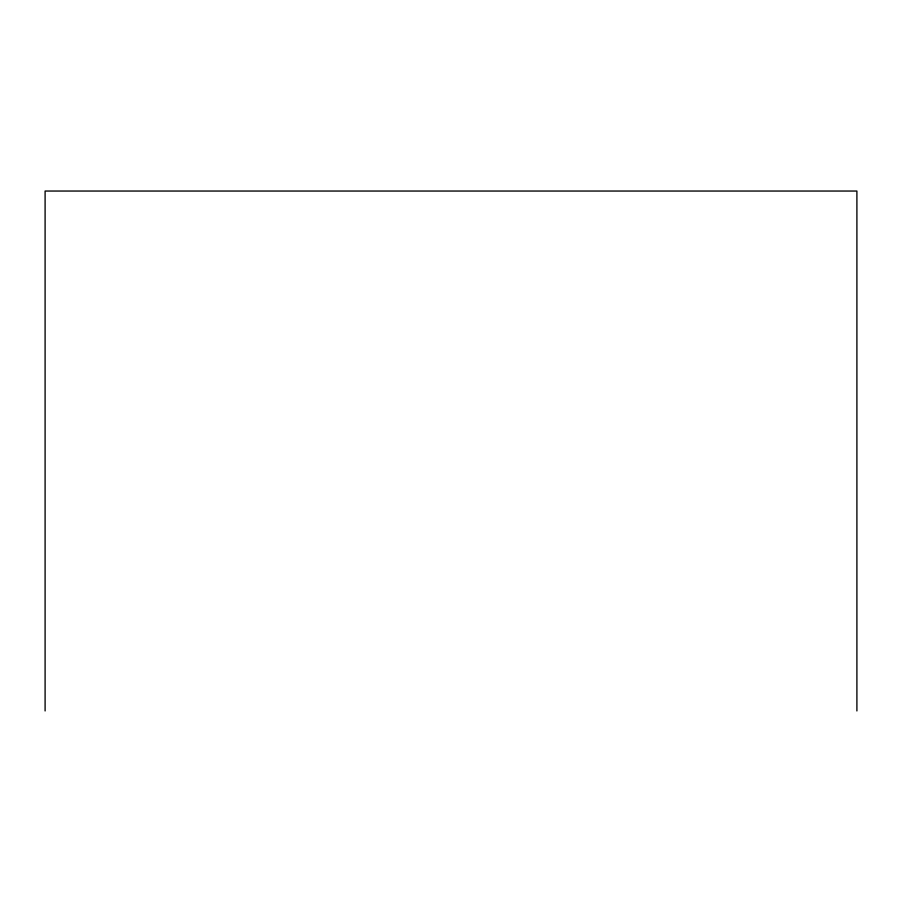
<?xml version="1.0" encoding="UTF-8"?>
<svg xmlns="http://www.w3.org/2000/svg" width="902" height="902" viewBox="0 0 902 902"><rect width="100%" height="100%" fill="white"/><g stroke="black" fill="none" stroke-linecap="round" stroke-linejoin="round"><path stroke-width="1.35" d="M856.9 710.956L856.9 191.044L45.1 191.044L45.1 710.956"/></g></svg>
